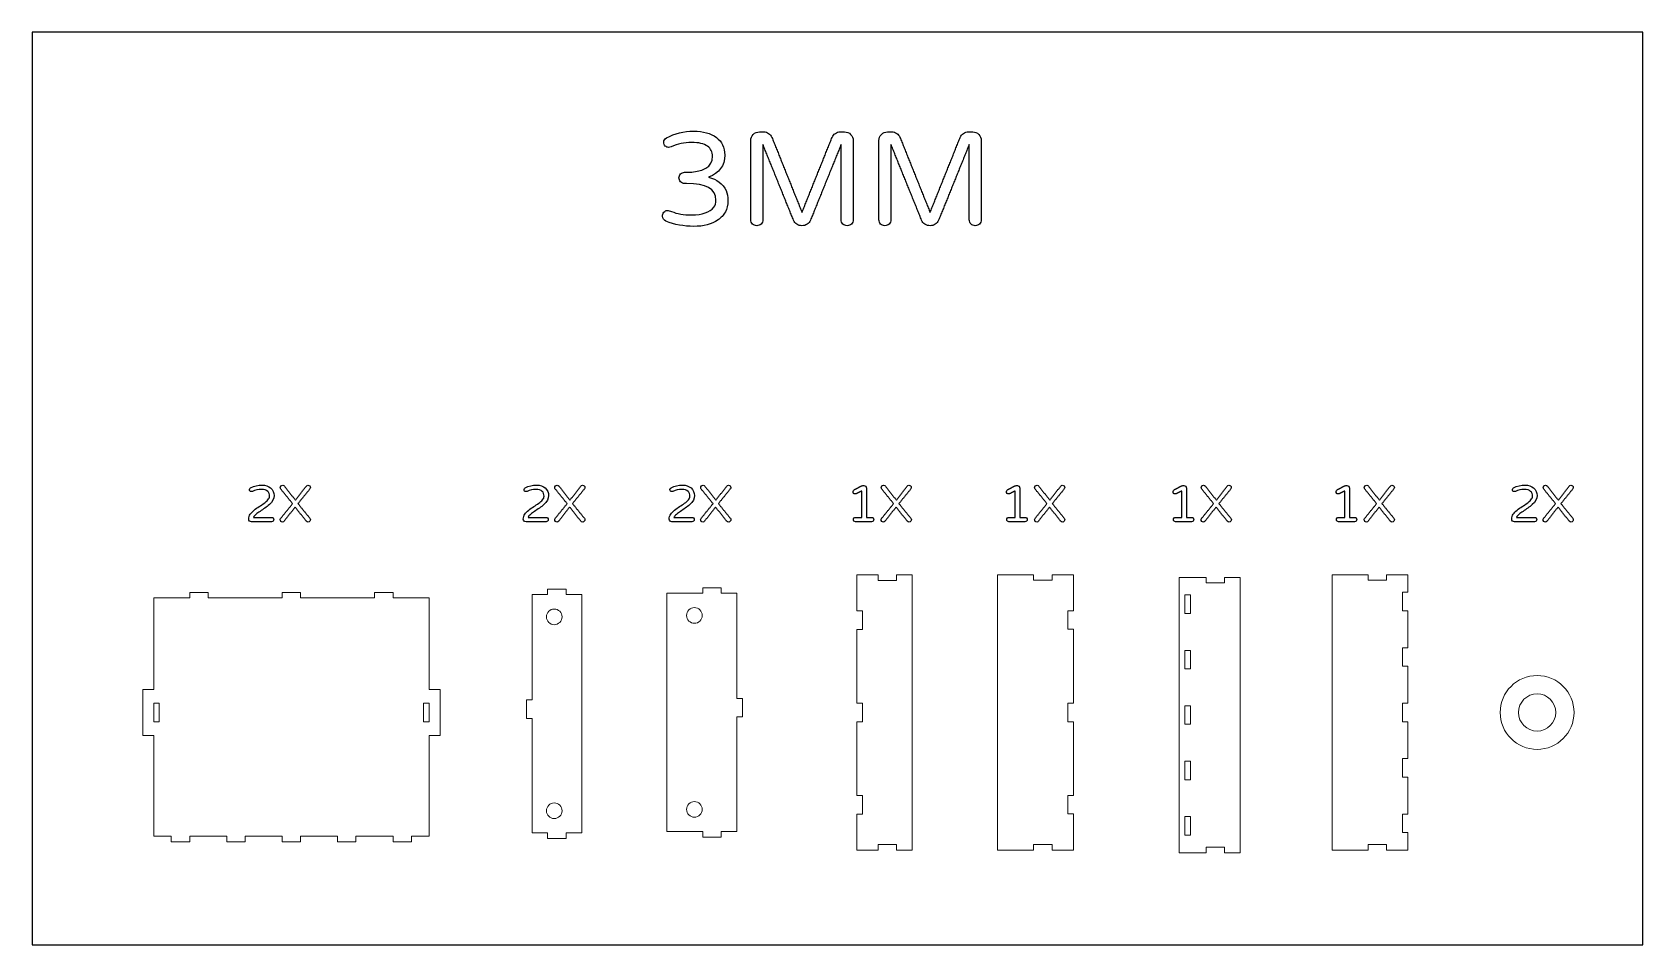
# Model space of a CAD drawing. Header units: millimetres. Extents: x 2 to 89, y -14 to 147.
# Drawn here: x 2.1 to 89.3, y 97.2 to 146.6 of the extents above; entities that cross this region are included whole.
import ezdxf

# ---------------------------------------------------------------- set-up
doc = ezdxf.new("R2010")
doc.units = ezdxf.units.MM
doc.header["$MEASUREMENT"] = 0
doc.layers.add('Default', color=7, linetype='Continuous', true_color=0x000000)

msp = doc.modelspace()

# ---------------------------------------------------------------- linework, layer by layer
at = {"layer": 'Default'}
msp.add_lwpolyline([(2.076, 97.166), (89.274, 97.166), (89.274, 146.567), (2.076, 146.567)], close=True, dxfattribs=at)
at = {"layer": 'Default', "color": 178, "lineweight": 20, "true_color": 0x000000}
for points in [[(48.877, 117.194), (49.724, 117.194), (49.724, 102.293), (48.877, 102.293), (48.877, 102.589), (47.878, 102.589), (47.878, 102.293), (46.727, 102.293), (46.727, 104.24), (47.023, 104.24), (47.023, 105.239), (46.727, 105.239), (46.727, 109.244), (47.023, 109.244), (47.023, 110.243), (46.727, 110.243), (46.727, 114.239), (47.023, 114.239), (47.023, 115.238), (46.727, 115.238), (46.727, 117.194), (47.878, 117.194)], [(47.878, 117.194), (47.878, 116.889), (48.877, 116.889), (48.877, 117.194)], [(58.444, 115.247), (58.444, 117.194), (57.301, 117.194), (57.301, 116.898), (56.294, 116.898), (56.294, 117.194), (54.346, 117.194), (54.346, 102.293)], [(76.555, 117.194), (75.403, 117.194), (75.403, 116.898), (74.404, 116.898), (74.404, 117.194), (72.457, 117.194), (72.457, 102.293), (74.404, 102.293), (74.404, 102.589), (75.403, 102.589), (75.403, 102.293), (76.555, 102.293)], [(76.555, 116.246), (76.555, 117.194)], [(11.605, 115.945), (11.605, 116.242), (10.606, 116.242)], [(10.606, 116.242), (10.606, 115.945)], [(16.608, 116.242), (15.609, 116.242), (15.609, 115.945)], [(16.608, 115.945), (16.608, 116.242)], [(21.612, 115.945), (21.612, 116.242), (20.613, 116.242)], [(20.613, 116.242), (20.613, 115.945)], [(29.983, 116.121), (29.136, 116.121)], [(29.136, 116.121), (29.136, 110.423)], [(30.982, 116.417), (29.983, 116.417), (29.983, 116.121)], [(30.982, 116.121), (30.982, 116.417)], [(31.837, 116.121), (30.982, 116.121)], [(31.837, 103.218), (31.837, 116.121)], [(38.377, 116.195), (36.429, 116.195)], [(36.429, 116.195), (36.429, 103.292)], [(38.377, 116.491), (38.377, 116.195)], [(39.376, 116.195), (39.376, 116.491), (38.377, 116.491)], [(40.231, 116.195), (39.376, 116.195)], [(40.231, 110.497), (40.231, 116.195)], [(64.485, 115.103), (64.485, 116.102)], [(64.485, 116.102), (64.782, 116.102)], [(64.782, 116.102), (64.782, 115.103)], [(76.555, 115.247), (76.259, 115.247), (76.259, 116.246)], [(76.259, 116.246), (76.555, 116.246)], [(10.606, 115.945), (8.658, 115.945)], [(8.658, 115.945), (8.658, 110.992)], [(15.609, 115.945), (11.605, 115.945)], [(20.613, 115.945), (16.608, 115.945)], [(23.56, 115.945), (21.612, 115.945)], [(23.56, 108.495), (24.161, 108.495), (24.161, 110.992), (23.56, 110.992), (23.56, 115.945)], [(58.148, 114.248), (58.148, 115.247)], [(58.148, 115.247), (58.444, 115.247)], [(64.782, 115.103), (64.485, 115.103)], [(76.555, 113.24), (76.555, 115.247)], [(58.444, 114.248), (58.148, 114.248)], [(58.444, 110.243), (58.444, 114.248)], [(64.485, 113.105), (64.782, 113.105)], [(64.485, 112.106), (64.485, 113.105)], [(64.782, 113.105), (64.782, 112.106)], [(76.259, 112.241), (76.259, 113.24)], [(76.259, 113.24), (76.555, 113.24)], [(64.782, 112.106), (64.485, 112.106)], [(76.555, 112.241), (76.259, 112.241)], [(76.555, 110.243), (76.555, 112.241)], [(8.658, 110.992), (8.057, 110.992), (8.057, 108.495)], [(29.136, 110.423), (28.832, 110.423)], [(28.832, 110.423), (28.832, 109.424), (29.136, 109.424)], [(40.231, 109.498), (40.527, 109.498), (40.527, 110.497)], [(40.527, 110.497), (40.231, 110.497)], [(58.444, 109.244), (58.148, 109.244), (58.148, 110.243)], [(58.148, 110.243), (58.444, 110.243)], [(64.485, 109.1), (64.485, 110.099)], [(64.485, 110.099), (64.782, 110.099)], [(64.782, 110.099), (64.782, 109.1)], [(76.259, 109.244), (76.259, 110.243)], [(76.259, 110.243), (76.555, 110.243)], [(29.136, 109.424), (29.136, 103.218)], [(40.231, 103.292), (40.231, 109.498)], [(58.444, 105.248), (58.444, 109.244)], [(64.782, 109.1), (64.485, 109.1)], [(76.555, 109.244), (76.259, 109.244)], [(76.555, 107.246), (76.555, 109.244)], [(8.057, 108.495), (8.658, 108.495)], [(8.658, 108.495), (8.658, 103.042)], [(23.56, 103.042), (23.56, 108.495)], [(64.485, 107.102), (64.782, 107.102)], [(64.485, 106.103), (64.485, 107.102)], [(64.782, 107.102), (64.782, 106.103)], [(76.259, 106.247), (76.259, 107.246)], [(76.259, 107.246), (76.555, 107.246)], [(64.782, 106.103), (64.485, 106.103)], [(76.555, 106.247), (76.259, 106.247)], [(76.555, 104.24), (76.555, 106.247)], [(58.148, 104.248), (58.148, 105.248)], [(58.148, 105.248), (58.444, 105.248)], [(58.444, 104.248), (58.148, 104.248)], [(58.444, 102.293), (58.444, 104.248)], [(64.485, 104.105), (64.782, 104.105), (64.782, 103.106)], [(64.485, 103.106), (64.485, 104.105)], [(76.259, 103.241), (76.259, 104.24)], [(76.259, 104.24), (76.555, 104.24)], [(8.658, 103.042), (9.606, 103.042)], [(9.606, 103.042), (9.606, 102.737)], [(9.606, 102.737), (10.606, 102.737), (10.606, 103.042)], [(10.606, 103.042), (12.612, 103.042)], [(12.612, 103.042), (12.612, 102.737)], [(12.612, 102.737), (13.611, 102.737), (13.611, 103.042)], [(13.611, 103.042), (15.609, 103.042)], [(15.609, 103.042), (15.609, 102.737), (16.608, 102.737)], [(16.608, 102.737), (16.608, 103.042)], [(16.608, 103.042), (18.607, 103.042)], [(18.607, 103.042), (18.607, 102.737)], [(18.607, 102.737), (19.606, 102.737), (19.606, 103.042)], [(19.606, 103.042), (21.612, 103.042)], [(21.612, 103.042), (21.612, 102.737), (22.611, 102.737)], [(22.611, 102.737), (22.611, 103.042)], [(22.611, 103.042), (23.56, 103.042)], [(29.136, 103.218), (29.983, 103.218)], [(29.983, 103.218), (29.983, 102.921)], [(29.983, 102.921), (30.982, 102.921), (30.982, 103.218)], [(30.982, 103.218), (31.837, 103.218)], [(36.429, 103.292), (38.377, 103.292)], [(38.377, 103.292), (38.377, 102.995), (39.376, 102.995)], [(39.376, 102.995), (39.376, 103.292)], [(39.376, 103.292), (40.231, 103.292)], [(64.782, 103.106), (64.485, 103.106)], [(76.555, 103.241), (76.259, 103.241)], [(76.555, 102.293), (76.555, 103.241)], [(54.346, 102.293), (56.294, 102.293)], [(56.294, 102.293), (56.294, 102.597), (57.301, 102.597)], [(57.301, 102.597), (57.301, 102.293)], [(57.301, 102.293), (58.444, 102.293)]]:
    msp.add_lwpolyline(points, dxfattribs=at)
for points in [[(64.18, 102.149), (65.637, 102.149), (65.637, 102.454), (66.636, 102.454), (66.636, 102.149), (67.482, 102.149), (67.482, 117.051), (66.636, 117.051), (66.636, 116.754), (65.637, 116.754), (65.637, 117.051), (64.18, 117.051)], [(8.955, 110.239), (8.658, 110.239), (8.658, 109.24), (8.955, 109.24)], [(23.263, 109.24), (23.56, 109.24), (23.56, 110.239), (23.263, 110.239)]]:
    msp.add_lwpolyline(points, close=True, dxfattribs=at)
at = {"layer": 'Default'}
for points, degree in [([(36.271, 140.621), (36.271, 140.717), (36.319, 140.791), (36.415, 140.844)], 3), ([(36.35, 140.406), (36.297, 140.454), (36.271, 140.525), (36.271, 140.621)], 3), ([(36.519, 140.334), (36.459, 140.334), (36.403, 140.358), (36.35, 140.406)], 3), ([(36.415, 140.844), (36.865, 141.088), (37.353, 141.21), (37.879, 141.21)], 3), ([(37.779, 140.6), (37.386, 140.6), (37.015, 140.521), (36.666, 140.363)], 3), ([(38.637, 140.395), (38.453, 140.531), (38.167, 140.6), (37.779, 140.6)], 3), ([(37.879, 141.21), (38.406, 141.21), (38.819, 141.097), (39.118, 140.872)], 3), ([(38.913, 139.853), (38.913, 140.078), (38.821, 140.259), (38.637, 140.395)], 3), ([(39.118, 140.872), (39.417, 140.647), (39.567, 140.329), (39.567, 139.918)], 3), ([(40.981, 140.7), (40.981, 140.829), (41.027, 140.941), (41.118, 141.034)], 3), ([(40.981, 136.414), (40.981, 138.557), (40.981, 140.7)], 2), ([(41.118, 141.034), (41.209, 141.127), (41.319, 141.174), (41.448, 141.174)], 3), ([(41.448, 141.174), (41.566, 141.174), (41.685, 141.174)], 2), ([(43.293, 136.392), (42.464, 138.442), (41.635, 140.492)], 2), ([(41.635, 140.492), (41.635, 138.453), (41.635, 136.414)], 2), ([(41.685, 141.174), (41.781, 141.174), (41.868, 141.145), (41.947, 141.088)], 3), ([(41.947, 141.088), (42.026, 141.03), (42.085, 140.959), (42.123, 140.872)], 3), ([(42.123, 140.872), (42.938, 138.841), (43.753, 136.809)], 2), ([(43.753, 136.809), (44.568, 138.841), (45.383, 140.872)], 2), ([(45.871, 140.492), (45.042, 138.442), (44.212, 136.392)], 2), ([(45.383, 140.872), (45.421, 140.959), (45.48, 141.03), (45.559, 141.088)], 3), ([(45.559, 141.088), (45.638, 141.145), (45.725, 141.174), (45.821, 141.174)], 3), ([(45.821, 141.174), (45.939, 141.174), (46.058, 141.174)], 2), ([(45.871, 136.414), (45.871, 138.453), (45.871, 140.492)], 2), ([(46.058, 141.174), (46.187, 141.174), (46.297, 141.127), (46.388, 141.034)], 3), ([(46.388, 141.034), (46.479, 140.941), (46.524, 140.829), (46.524, 140.7)], 3), ([(46.524, 140.7), (46.524, 138.557), (46.524, 136.414)], 2), ([(47.917, 140.7), (47.917, 140.829), (47.963, 140.941), (48.054, 141.034)], 3), ([(47.917, 136.414), (47.917, 138.557), (47.917, 140.7)], 2), ([(48.054, 141.034), (48.145, 141.127), (48.255, 141.174), (48.384, 141.174)], 3), ([(48.384, 141.174), (48.502, 141.174), (48.621, 141.174)], 2), ([(50.229, 136.392), (49.4, 138.442), (48.571, 140.492)], 2), ([(48.571, 140.492), (48.571, 138.453), (48.571, 136.414)], 2), ([(48.621, 141.174), (48.717, 141.174), (48.804, 141.145), (48.883, 141.088)], 3), ([(48.883, 141.088), (48.962, 141.03), (49.021, 140.959), (49.059, 140.872)], 3), ([(49.059, 140.872), (49.874, 138.841), (50.689, 136.809)], 2), ([(50.689, 136.809), (51.504, 138.841), (52.319, 140.872)], 2), ([(52.807, 140.492), (51.978, 138.442), (51.148, 136.392)], 2), ([(52.319, 140.872), (52.357, 140.959), (52.416, 141.03), (52.495, 141.088)], 3), ([(52.495, 141.088), (52.574, 141.145), (52.661, 141.174), (52.757, 141.174)], 3), ([(52.757, 141.174), (52.875, 141.174), (52.994, 141.174)], 2), ([(52.807, 136.414), (52.807, 138.453), (52.807, 140.492)], 2), ([(52.994, 141.174), (53.123, 141.174), (53.233, 141.127), (53.324, 141.034)], 3), ([(53.324, 141.034), (53.415, 140.941), (53.46, 140.829), (53.46, 140.7)], 3), ([(53.46, 140.7), (53.46, 138.557), (53.46, 136.414)], 2), ([(36.666, 140.363), (36.628, 140.344), (36.579, 140.334), (36.519, 140.334)], 3), ([(37.434, 138.984), (38.42, 138.984), (38.913, 139.274), (38.913, 139.853)], 3), ([(39.567, 139.918), (39.567, 139.338), (39.277, 138.939), (38.698, 138.718)], 3), ([(37.09, 138.683), (37.09, 138.764), (37.12, 138.835), (37.179, 138.894)], 3), ([(37.179, 138.471), (37.12, 138.531), (37.09, 138.601), (37.09, 138.683)], 3), ([(37.179, 138.894), (37.239, 138.954), (37.31, 138.984), (37.391, 138.984)], 3), ([(37.391, 138.984), (37.413, 138.984), (37.434, 138.984)], 2), ([(38.698, 138.718), (39.153, 138.608), (39.466, 138.369), (39.639, 138)], 3), ([(37.391, 138.381), (37.31, 138.381), (37.239, 138.411), (37.179, 138.471)], 3), ([(37.506, 138.381), (37.449, 138.381), (37.391, 138.381)], 2), ([(39.093, 137.476), (39.093, 138.079), (38.564, 138.381), (37.506, 138.381)], 3), ([(39.639, 138), (39.71, 137.847), (39.746, 137.658), (39.746, 137.433)], 3), ([(36.278, 136.823), (36.331, 136.885), (36.39, 136.916), (36.454, 136.916)], 3), ([(36.454, 136.916), (36.519, 136.916), (36.599, 136.897), (36.695, 136.859)], 3), ([(37.765, 136.679), (38.363, 136.679), (38.767, 136.816), (38.978, 137.089)], 3), ([(38.978, 137.089), (39.055, 137.189), (39.093, 137.318), (39.093, 137.476)], 3), ([(39.746, 137.433), (39.746, 137.208), (39.698, 137.01), (39.603, 136.837)], 3), ([(36.199, 136.615), (36.199, 136.691), (36.226, 136.761), (36.278, 136.823)], 3), ([(36.386, 136.342), (36.262, 136.399), (36.199, 136.49), (36.199, 136.615)], 3), ([(37.887, 136.055), (37.36, 136.055), (36.86, 136.15), (36.386, 136.342)], 3), ([(36.695, 136.859), (36.992, 136.739), (37.348, 136.679), (37.765, 136.679)], 3), ([(39.208, 136.406), (38.868, 136.172), (38.428, 136.055), (37.887, 136.055)], 3), ([(39.603, 136.837), (39.507, 136.665), (39.375, 136.521), (39.208, 136.406)], 3), ([(41.075, 136.184), (41.012, 136.246), (40.981, 136.323), (40.981, 136.414)], 3), ([(41.304, 136.091), (41.213, 136.091), (41.137, 136.122), (41.075, 136.184)], 3), ([(41.538, 136.184), (41.473, 136.122), (41.395, 136.091), (41.304, 136.091)], 3), ([(41.635, 136.414), (41.635, 136.323), (41.602, 136.246), (41.538, 136.184)], 3), ([(43.473, 136.173), (43.391, 136.228), (43.332, 136.301), (43.293, 136.392)], 3), ([(43.753, 136.091), (43.647, 136.091), (43.554, 136.118), (43.473, 136.173)], 3), ([(44.033, 136.173), (43.951, 136.118), (43.858, 136.091), (43.753, 136.091)], 3), ([(44.212, 136.392), (44.174, 136.301), (44.114, 136.228), (44.033, 136.173)], 3), ([(45.968, 136.184), (45.903, 136.246), (45.871, 136.323), (45.871, 136.414)], 3), ([(46.201, 136.091), (46.11, 136.091), (46.032, 136.122), (45.968, 136.184)], 3), ([(46.431, 136.184), (46.369, 136.122), (46.292, 136.091), (46.201, 136.091)], 3), ([(46.524, 136.414), (46.524, 136.323), (46.493, 136.246), (46.431, 136.184)], 3), ([(48.011, 136.184), (47.948, 136.246), (47.917, 136.323), (47.917, 136.414)], 3), ([(48.24, 136.091), (48.149, 136.091), (48.073, 136.122), (48.011, 136.184)], 3), ([(48.474, 136.184), (48.409, 136.122), (48.331, 136.091), (48.24, 136.091)], 3), ([(48.571, 136.414), (48.571, 136.323), (48.538, 136.246), (48.474, 136.184)], 3), ([(50.409, 136.173), (50.327, 136.228), (50.268, 136.301), (50.229, 136.392)], 3), ([(50.689, 136.091), (50.583, 136.091), (50.49, 136.118), (50.409, 136.173)], 3), ([(50.969, 136.173), (50.887, 136.118), (50.794, 136.091), (50.689, 136.091)], 3), ([(51.148, 136.392), (51.11, 136.301), (51.05, 136.228), (50.969, 136.173)], 3), ([(52.904, 136.184), (52.839, 136.246), (52.807, 136.323), (52.807, 136.414)], 3), ([(53.137, 136.091), (53.046, 136.091), (52.968, 136.122), (52.904, 136.184)], 3), ([(53.367, 136.184), (53.305, 136.122), (53.228, 136.091), (53.137, 136.091)], 3), ([(53.46, 136.414), (53.46, 136.323), (53.429, 136.246), (53.367, 136.184)], 3), ([(13.841, 121.817), (13.841, 121.856), (13.862, 121.887), (13.903, 121.91)], 3), ([(13.871, 121.727), (13.851, 121.748), (13.841, 121.778), (13.841, 121.817)], 3), ([(13.936, 121.696), (13.912, 121.696), (13.89, 121.707), (13.871, 121.727)], 3), ([(13.903, 121.91), (14.094, 122.005), (14.301, 122.053), (14.526, 122.053)], 3), ([(14.001, 121.711), (13.982, 121.701), (13.961, 121.696), (13.936, 121.696)], 3), ([(14.481, 121.811), (14.314, 121.811), (14.154, 121.778), (14.001, 121.711)], 3), ([(14.826, 121.711), (14.751, 121.778), (14.636, 121.811), (14.481, 121.811)], 3), ([(14.526, 122.053), (14.709, 122.053), (14.861, 122), (14.983, 121.896)], 3), ([(14.634, 121.068), (14.717, 121.128), (14.786, 121.19), (14.841, 121.253)], 3), ([(14.9, 121.603), (14.884, 121.645), (14.859, 121.681), (14.826, 121.711)], 3), ([(14.841, 121.253), (14.896, 121.317), (14.924, 121.38), (14.924, 121.444)], 3), ([(14.924, 121.444), (14.924, 121.508), (14.916, 121.56), (14.9, 121.603)], 3), ([(15.171, 121.483), (15.171, 121.313), (15.086, 121.149), (14.915, 120.992)], 3), ([(14.983, 121.896), (15.108, 121.789), (15.171, 121.652), (15.171, 121.483)], 3), ([(15.507, 121.919), (15.507, 121.952), (15.519, 121.98), (15.542, 122.004)], 3), ([(15.533, 121.837), (15.516, 121.859), (15.507, 121.887), (15.507, 121.919)], 3), ([(16.175, 121.046), (15.854, 121.441), (15.533, 121.837)], 2), ([(15.542, 122.004), (15.566, 122.027), (15.598, 122.039), (15.638, 122.039)], 3), ([(15.638, 122.039), (15.678, 122.039), (15.71, 122.022), (15.735, 121.988)], 3), ([(15.735, 121.988), (16.03, 121.612), (16.326, 121.236)], 2), ([(16.326, 121.236), (16.622, 121.615), (16.918, 121.994)], 2), ([(17.112, 121.848), (16.788, 121.448), (16.464, 121.049)], 2), ([(16.918, 121.994), (16.939, 122.024), (16.968, 122.039), (17.005, 122.039)], 3), ([(17.005, 122.039), (17.043, 122.039), (17.073, 122.027), (17.098, 122.004)], 3), ([(17.098, 122.004), (17.122, 121.98), (17.134, 121.954), (17.134, 121.924)], 3), ([(17.134, 121.924), (17.134, 121.894), (17.127, 121.869), (17.112, 121.848)], 3), ([(28.705, 121.817), (28.705, 121.856), (28.725, 121.887), (28.766, 121.91)], 3), ([(28.734, 121.727), (28.715, 121.748), (28.705, 121.778), (28.705, 121.817)], 3), ([(28.8, 121.696), (28.776, 121.696), (28.754, 121.707), (28.734, 121.727)], 3), ([(28.766, 121.91), (28.957, 122.005), (29.165, 122.053), (29.389, 122.053)], 3), ([(28.865, 121.711), (28.846, 121.701), (28.824, 121.696), (28.8, 121.696)], 3), ([(29.344, 121.811), (29.178, 121.811), (29.018, 121.778), (28.865, 121.711)], 3), ([(29.689, 121.711), (29.615, 121.778), (29.5, 121.811), (29.344, 121.811)], 3), ([(29.389, 122.053), (29.572, 122.053), (29.725, 122), (29.846, 121.896)], 3), ([(29.497, 121.068), (29.58, 121.128), (29.65, 121.19), (29.705, 121.253)], 3), ([(29.764, 121.603), (29.748, 121.645), (29.723, 121.681), (29.689, 121.711)], 3), ([(29.705, 121.253), (29.76, 121.317), (29.788, 121.38), (29.788, 121.444)], 3), ([(29.788, 121.444), (29.788, 121.508), (29.78, 121.56), (29.764, 121.603)], 3), ([(30.034, 121.483), (30.034, 121.313), (29.949, 121.149), (29.779, 120.992)], 3), ([(29.846, 121.896), (29.972, 121.789), (30.034, 121.652), (30.034, 121.483)], 3), ([(30.371, 121.919), (30.371, 121.952), (30.383, 121.98), (30.406, 122.004)], 3), ([(30.396, 121.837), (30.379, 121.859), (30.371, 121.887), (30.371, 121.919)], 3), ([(31.039, 121.046), (30.717, 121.441), (30.396, 121.837)], 2), ([(30.406, 122.004), (30.429, 122.027), (30.461, 122.039), (30.501, 122.039)], 3), ([(30.501, 122.039), (30.542, 122.039), (30.574, 122.022), (30.598, 121.988)], 3), ([(30.598, 121.988), (30.894, 121.612), (31.19, 121.236)], 2), ([(31.19, 121.236), (31.486, 121.615), (31.782, 121.994)], 2), ([(31.975, 121.848), (31.651, 121.448), (31.327, 121.049)], 2), ([(31.782, 121.994), (31.802, 122.024), (31.831, 122.039), (31.869, 122.039)], 3), ([(31.869, 122.039), (31.906, 122.039), (31.937, 122.027), (31.961, 122.004)], 3), ([(31.961, 122.004), (31.986, 121.98), (31.998, 121.954), (31.998, 121.924)], 3), ([(31.998, 121.924), (31.998, 121.894), (31.99, 121.869), (31.975, 121.848)], 3), ([(36.604, 121.817), (36.604, 121.856), (36.625, 121.887), (36.666, 121.91)], 3), ([(36.634, 121.727), (36.614, 121.748), (36.604, 121.778), (36.604, 121.817)], 3), ([(36.7, 121.696), (36.675, 121.696), (36.653, 121.707), (36.634, 121.727)], 3), ([(36.666, 121.91), (36.857, 122.005), (37.064, 122.053), (37.289, 122.053)], 3), ([(36.764, 121.711), (36.746, 121.701), (36.724, 121.696), (36.7, 121.696)], 3), ([(37.244, 121.811), (37.077, 121.811), (36.918, 121.778), (36.764, 121.711)], 3), ([(37.589, 121.711), (37.514, 121.778), (37.399, 121.811), (37.244, 121.811)], 3), ([(37.289, 122.053), (37.472, 122.053), (37.624, 122), (37.746, 121.896)], 3), ([(37.397, 121.068), (37.48, 121.128), (37.549, 121.19), (37.604, 121.253)], 3), ([(37.663, 121.603), (37.647, 121.645), (37.623, 121.681), (37.589, 121.711)], 3), ([(37.604, 121.253), (37.66, 121.317), (37.687, 121.38), (37.687, 121.444)], 3), ([(37.687, 121.444), (37.687, 121.508), (37.679, 121.56), (37.663, 121.603)], 3), ([(37.934, 121.483), (37.934, 121.313), (37.849, 121.149), (37.679, 120.992)], 3), ([(37.746, 121.896), (37.871, 121.789), (37.934, 121.652), (37.934, 121.483)], 3), ([(38.271, 121.919), (38.271, 121.952), (38.282, 121.98), (38.306, 122.004)], 3), ([(38.296, 121.837), (38.279, 121.859), (38.271, 121.887), (38.271, 121.919)], 3), ([(38.938, 121.046), (38.617, 121.441), (38.296, 121.837)], 2), ([(38.306, 122.004), (38.329, 122.027), (38.361, 122.039), (38.401, 122.039)], 3), ([(38.401, 122.039), (38.441, 122.039), (38.473, 122.022), (38.498, 121.988)], 3), ([(38.498, 121.988), (38.794, 121.612), (39.09, 121.236)], 2), ([(39.09, 121.236), (39.386, 121.615), (39.681, 121.994)], 2), ([(39.875, 121.848), (39.551, 121.448), (39.227, 121.049)], 2), ([(39.681, 121.994), (39.702, 122.024), (39.731, 122.039), (39.768, 122.039)], 3), ([(39.768, 122.039), (39.806, 122.039), (39.837, 122.027), (39.861, 122.004)], 3), ([(39.861, 122.004), (39.885, 121.98), (39.897, 121.954), (39.897, 121.924)], 3), ([(39.897, 121.924), (39.897, 121.894), (39.89, 121.869), (39.875, 121.848)], 3), ([(46.515, 121.703), (46.515, 121.747), (46.54, 121.782), (46.588, 121.806)], 3), ([(46.549, 121.604), (46.526, 121.626), (46.515, 121.66), (46.515, 121.703)], 3), ([(46.62, 121.57), (46.595, 121.57), (46.571, 121.581), (46.549, 121.604)], 3), ([(46.588, 121.806), (46.779, 121.905), (46.97, 122.005)], 2), ([(46.672, 121.576), (46.663, 121.572), (46.646, 121.57), (46.62, 121.57)], 3), ([(46.7, 121.587), (46.691, 121.583), (46.682, 121.58), (46.672, 121.576)], 3), ([(46.986, 121.727), (46.843, 121.657), (46.7, 121.587)], 2), ([(46.97, 122.005), (46.996, 122.018), (47.022, 122.025), (47.048, 122.025)], 3), ([(46.986, 120.305), (46.986, 121.016), (46.986, 121.727)], 2), ([(47.048, 122.025), (47.078, 122.025), (47.107, 122.025)], 2), ([(47.107, 122.025), (47.144, 122.025), (47.176, 122.012), (47.202, 121.985)], 3), ([(47.202, 121.985), (47.229, 121.959), (47.242, 121.927), (47.242, 121.89)], 3), ([(47.242, 121.89), (47.242, 121.098), (47.242, 120.305)], 2), ([(48.044, 121.919), (48.044, 121.952), (48.056, 121.98), (48.079, 122.004)], 3), ([(48.069, 121.837), (48.052, 121.859), (48.044, 121.887), (48.044, 121.919)], 3), ([(48.712, 121.046), (48.39, 121.441), (48.069, 121.837)], 2), ([(48.079, 122.004), (48.102, 122.027), (48.134, 122.039), (48.174, 122.039)], 3), ([(48.174, 122.039), (48.215, 122.039), (48.247, 122.022), (48.271, 121.988)], 3), ([(48.271, 121.988), (48.567, 121.612), (48.863, 121.236)], 2), ([(48.863, 121.236), (49.159, 121.615), (49.455, 121.994)], 2), ([(49.648, 121.848), (49.324, 121.448), (49, 121.049)], 2), ([(49.455, 121.994), (49.475, 122.024), (49.504, 122.039), (49.542, 122.039)], 3), ([(49.542, 122.039), (49.579, 122.039), (49.61, 122.027), (49.634, 122.004)], 3), ([(49.634, 122.004), (49.659, 121.98), (49.671, 121.954), (49.671, 121.924)], 3), ([(49.671, 121.924), (49.671, 121.894), (49.663, 121.869), (49.648, 121.848)], 3), ([(54.821, 121.703), (54.821, 121.747), (54.845, 121.782), (54.894, 121.806)], 3), ([(54.855, 121.604), (54.832, 121.626), (54.821, 121.66), (54.821, 121.703)], 3), ([(54.926, 121.57), (54.901, 121.57), (54.877, 121.581), (54.855, 121.604)], 3), ([(54.894, 121.806), (55.085, 121.905), (55.275, 122.005)], 2), ([(54.978, 121.576), (54.969, 121.572), (54.951, 121.57), (54.926, 121.57)], 3), ([(55.006, 121.587), (54.997, 121.583), (54.987, 121.58), (54.978, 121.576)], 3), ([(55.292, 121.727), (55.149, 121.657), (55.006, 121.587)], 2), ([(55.275, 122.005), (55.301, 122.018), (55.328, 122.025), (55.354, 122.025)], 3), ([(55.292, 120.305), (55.292, 121.016), (55.292, 121.727)], 2), ([(55.354, 122.025), (55.383, 122.025), (55.413, 122.025)], 2), ([(55.413, 122.025), (55.45, 122.025), (55.482, 122.012), (55.508, 121.985)], 3), ([(55.508, 121.985), (55.534, 121.959), (55.547, 121.927), (55.547, 121.89)], 3), ([(55.547, 121.89), (55.547, 121.098), (55.547, 120.305)], 2), ([(56.35, 121.919), (56.35, 121.952), (56.361, 121.98), (56.385, 122.004)], 3), ([(56.375, 121.837), (56.358, 121.859), (56.35, 121.887), (56.35, 121.919)], 3), ([(57.017, 121.046), (56.696, 121.441), (56.375, 121.837)], 2), ([(56.385, 122.004), (56.408, 122.027), (56.44, 122.039), (56.48, 122.039)], 3), ([(56.48, 122.039), (56.52, 122.039), (56.552, 122.022), (56.577, 121.988)], 3), ([(56.577, 121.988), (56.873, 121.612), (57.169, 121.236)], 2), ([(57.169, 121.236), (57.465, 121.615), (57.761, 121.994)], 2), ([(57.954, 121.848), (57.63, 121.448), (57.306, 121.049)], 2), ([(57.761, 121.994), (57.781, 122.024), (57.81, 122.039), (57.847, 122.039)], 3), ([(57.847, 122.039), (57.885, 122.039), (57.916, 122.027), (57.94, 122.004)], 3), ([(57.94, 122.004), (57.964, 121.98), (57.977, 121.954), (57.977, 121.924)], 3), ([(57.977, 121.924), (57.977, 121.894), (57.969, 121.869), (57.954, 121.848)], 3), ([(63.84, 121.703), (63.84, 121.747), (63.865, 121.782), (63.913, 121.806)], 3), ([(63.874, 121.604), (63.851, 121.626), (63.84, 121.66), (63.84, 121.703)], 3), ([(63.945, 121.57), (63.92, 121.57), (63.896, 121.581), (63.874, 121.604)], 3), ([(63.913, 121.806), (64.104, 121.905), (64.295, 122.005)], 2), ([(63.997, 121.576), (63.988, 121.572), (63.971, 121.57), (63.945, 121.57)], 3), ([(64.025, 121.587), (64.016, 121.583), (64.007, 121.58), (63.997, 121.576)], 3), ([(64.311, 121.727), (64.168, 121.657), (64.025, 121.587)], 2), ([(64.295, 122.005), (64.321, 122.018), (64.347, 122.025), (64.373, 122.025)], 3), ([(64.311, 120.305), (64.311, 121.016), (64.311, 121.727)], 2), ([(64.373, 122.025), (64.403, 122.025), (64.432, 122.025)], 2), ([(64.432, 122.025), (64.469, 122.025), (64.501, 122.012), (64.527, 121.985)], 3), ([(64.527, 121.985), (64.554, 121.959), (64.567, 121.927), (64.567, 121.89)], 3), ([(64.567, 121.89), (64.567, 121.098), (64.567, 120.305)], 2), ([(65.369, 121.919), (65.369, 121.952), (65.381, 121.98), (65.404, 122.004)], 3), ([(65.394, 121.837), (65.377, 121.859), (65.369, 121.887), (65.369, 121.919)], 3), ([(66.037, 121.046), (65.715, 121.441), (65.394, 121.837)], 2), ([(65.404, 122.004), (65.427, 122.027), (65.459, 122.039), (65.499, 122.039)], 3), ([(65.499, 122.039), (65.54, 122.039), (65.572, 122.022), (65.596, 121.988)], 3), ([(65.596, 121.988), (65.892, 121.612), (66.188, 121.236)], 2), ([(66.188, 121.236), (66.484, 121.615), (66.78, 121.994)], 2), ([(66.973, 121.848), (66.649, 121.448), (66.325, 121.049)], 2), ([(66.78, 121.994), (66.8, 122.024), (66.829, 122.039), (66.867, 122.039)], 3), ([(66.867, 122.039), (66.904, 122.039), (66.935, 122.027), (66.959, 122.004)], 3), ([(66.959, 122.004), (66.984, 121.98), (66.996, 121.954), (66.996, 121.924)], 3), ([(66.996, 121.924), (66.996, 121.894), (66.988, 121.869), (66.973, 121.848)], 3), ([(72.667, 121.703), (72.667, 121.747), (72.691, 121.782), (72.74, 121.806)], 3), ([(72.701, 121.604), (72.678, 121.626), (72.667, 121.66), (72.667, 121.703)], 3), ([(72.772, 121.57), (72.747, 121.57), (72.723, 121.581), (72.701, 121.604)], 3), ([(72.74, 121.806), (72.931, 121.905), (73.121, 122.005)], 2), ([(72.824, 121.576), (72.815, 121.572), (72.797, 121.57), (72.772, 121.57)], 3), ([(72.852, 121.587), (72.843, 121.583), (72.833, 121.58), (72.824, 121.576)], 3), ([(73.138, 121.727), (72.995, 121.657), (72.852, 121.587)], 2), ([(73.121, 122.005), (73.147, 122.018), (73.174, 122.025), (73.2, 122.025)], 3), ([(73.138, 120.305), (73.138, 121.016), (73.138, 121.727)], 2), ([(73.2, 122.025), (73.229, 122.025), (73.259, 122.025)], 2), ([(73.259, 122.025), (73.296, 122.025), (73.328, 122.012), (73.354, 121.985)], 3), ([(73.354, 121.985), (73.38, 121.959), (73.393, 121.927), (73.393, 121.89)], 3), ([(73.393, 121.89), (73.393, 121.098), (73.393, 120.305)], 2), ([(74.196, 121.919), (74.196, 121.952), (74.207, 121.98), (74.231, 122.004)], 3), ([(74.221, 121.837), (74.204, 121.859), (74.196, 121.887), (74.196, 121.919)], 3), ([(74.863, 121.046), (74.542, 121.441), (74.221, 121.837)], 2), ([(74.231, 122.004), (74.254, 122.027), (74.286, 122.039), (74.326, 122.039)], 3), ([(74.326, 122.039), (74.366, 122.039), (74.399, 122.022), (74.423, 121.988)], 3), ([(74.423, 121.988), (74.719, 121.612), (75.015, 121.236)], 2), ([(75.015, 121.236), (75.311, 121.615), (75.607, 121.994)], 2), ([(75.8, 121.848), (75.476, 121.448), (75.152, 121.049)], 2), ([(75.607, 121.994), (75.627, 122.024), (75.656, 122.039), (75.694, 122.039)], 3), ([(75.694, 122.039), (75.731, 122.039), (75.762, 122.027), (75.786, 122.004)], 3), ([(75.786, 122.004), (75.81, 121.98), (75.823, 121.954), (75.823, 121.924)], 3), ([(75.823, 121.924), (75.823, 121.894), (75.815, 121.869), (75.8, 121.848)], 3), ([(82.218, 121.817), (82.218, 121.856), (82.238, 121.887), (82.28, 121.91)], 3), ([(82.247, 121.727), (82.228, 121.748), (82.218, 121.778), (82.218, 121.817)], 3), ([(82.313, 121.696), (82.289, 121.696), (82.267, 121.707), (82.247, 121.727)], 3), ([(82.28, 121.91), (82.47, 122.005), (82.678, 122.053), (82.902, 122.053)], 3), ([(82.378, 121.711), (82.359, 121.701), (82.338, 121.696), (82.313, 121.696)], 3), ([(82.857, 121.811), (82.691, 121.811), (82.531, 121.778), (82.378, 121.711)], 3), ([(83.202, 121.711), (83.128, 121.778), (83.013, 121.811), (82.857, 121.811)], 3), ([(82.902, 122.053), (83.086, 122.053), (83.238, 122), (83.359, 121.896)], 3), ([(83.01, 121.068), (83.093, 121.128), (83.163, 121.19), (83.218, 121.253)], 3), ([(83.277, 121.603), (83.261, 121.645), (83.236, 121.681), (83.202, 121.711)], 3), ([(83.218, 121.253), (83.273, 121.317), (83.301, 121.38), (83.301, 121.444)], 3), ([(83.301, 121.444), (83.301, 121.508), (83.293, 121.56), (83.277, 121.603)], 3), ([(83.547, 121.483), (83.547, 121.313), (83.462, 121.149), (83.292, 120.992)], 3), ([(83.359, 121.896), (83.485, 121.789), (83.547, 121.652), (83.547, 121.483)], 3), ([(83.884, 121.919), (83.884, 121.952), (83.896, 121.98), (83.919, 122.004)], 3), ([(83.909, 121.837), (83.892, 121.859), (83.884, 121.887), (83.884, 121.919)], 3), ([(84.552, 121.046), (84.23, 121.441), (83.909, 121.837)], 2), ([(83.919, 122.004), (83.942, 122.027), (83.974, 122.039), (84.014, 122.039)], 3), ([(84.014, 122.039), (84.055, 122.039), (84.087, 122.022), (84.111, 121.988)], 3), ([(84.111, 121.988), (84.407, 121.612), (84.703, 121.236)], 2), ([(84.703, 121.236), (84.999, 121.615), (85.295, 121.994)], 2), ([(85.489, 121.848), (85.165, 121.448), (84.841, 121.049)], 2), ([(85.295, 121.994), (85.316, 122.024), (85.345, 122.039), (85.382, 122.039)], 3), ([(85.382, 122.039), (85.419, 122.039), (85.45, 122.027), (85.474, 122.004)], 3), ([(85.474, 122.004), (85.499, 121.98), (85.511, 121.954), (85.511, 121.924)], 3), ([(85.511, 121.924), (85.511, 121.894), (85.503, 121.869), (85.489, 121.848)], 3), ([(13.802, 120.213), (13.802, 120.312), (13.829, 120.401), (13.885, 120.479)], 3), ([(13.885, 120.479), (13.94, 120.558), (14.009, 120.631), (14.092, 120.698)], 3), ([(14.192, 120.466), (14.126, 120.413), (14.081, 120.359), (14.057, 120.305)], 3), ([(14.092, 120.698), (14.175, 120.765), (14.266, 120.829), (14.363, 120.889)], 3), ([(14.413, 120.629), (14.331, 120.574), (14.257, 120.52), (14.192, 120.466)], 3), ([(14.363, 120.889), (14.46, 120.948), (14.55, 121.008), (14.634, 121.068)], 3), ([(14.67, 120.802), (14.581, 120.742), (14.496, 120.684), (14.413, 120.629)], 3), ([(14.915, 120.992), (14.841, 120.925), (14.759, 120.862), (14.67, 120.802)], 3), ([(15.527, 120.249), (15.851, 120.647), (16.175, 121.046)], 2), ([(16.31, 120.861), (16.014, 120.482), (15.718, 120.103)], 2), ([(16.91, 120.106), (16.61, 120.483), (16.31, 120.861)], 2), ([(16.464, 121.049), (16.788, 120.65), (17.112, 120.252)], 2), ([(28.665, 120.213), (28.665, 120.312), (28.693, 120.401), (28.748, 120.479)], 3), ([(28.748, 120.479), (28.803, 120.558), (28.873, 120.631), (28.956, 120.698)], 3), ([(29.055, 120.466), (28.99, 120.413), (28.945, 120.359), (28.921, 120.305)], 3), ([(28.956, 120.698), (29.039, 120.765), (29.129, 120.829), (29.227, 120.889)], 3), ([(29.277, 120.629), (29.195, 120.574), (29.121, 120.52), (29.055, 120.466)], 3), ([(29.227, 120.889), (29.324, 120.948), (29.414, 121.008), (29.497, 121.068)], 3), ([(29.534, 120.802), (29.445, 120.742), (29.359, 120.684), (29.277, 120.629)], 3), ([(29.779, 120.992), (29.704, 120.925), (29.622, 120.862), (29.534, 120.802)], 3), ([(30.391, 120.249), (30.715, 120.647), (31.039, 121.046)], 2), ([(31.173, 120.861), (30.877, 120.482), (30.581, 120.103)], 2), ([(31.773, 120.106), (31.473, 120.483), (31.173, 120.861)], 2), ([(31.327, 121.049), (31.651, 120.65), (31.975, 120.252)], 2), ([(36.565, 120.213), (36.565, 120.312), (36.593, 120.401), (36.648, 120.479)], 3), ([(36.648, 120.479), (36.703, 120.558), (36.772, 120.631), (36.855, 120.698)], 3), ([(36.955, 120.466), (36.89, 120.413), (36.845, 120.359), (36.82, 120.305)], 3), ([(36.855, 120.698), (36.939, 120.765), (37.029, 120.829), (37.126, 120.889)], 3), ([(37.177, 120.629), (37.094, 120.574), (37.02, 120.52), (36.955, 120.466)], 3), ([(37.126, 120.889), (37.223, 120.948), (37.314, 121.008), (37.397, 121.068)], 3), ([(37.433, 120.802), (37.344, 120.742), (37.259, 120.684), (37.177, 120.629)], 3), ([(37.679, 120.992), (37.604, 120.925), (37.522, 120.862), (37.433, 120.802)], 3), ([(38.29, 120.249), (38.614, 120.647), (38.938, 121.046)], 2), ([(39.073, 120.861), (38.777, 120.482), (38.481, 120.103)], 2), ([(39.673, 120.106), (39.373, 120.483), (39.073, 120.861)], 2), ([(39.227, 121.049), (39.551, 120.65), (39.875, 120.252)], 2), ([(48.064, 120.249), (48.388, 120.647), (48.712, 121.046)], 2), ([(48.846, 120.861), (48.55, 120.482), (48.254, 120.103)], 2), ([(49.446, 120.106), (49.146, 120.483), (48.846, 120.861)], 2), ([(49, 121.049), (49.324, 120.65), (49.648, 120.252)], 2), ([(56.369, 120.249), (56.693, 120.647), (57.017, 121.046)], 2), ([(57.152, 120.861), (56.856, 120.482), (56.56, 120.103)], 2), ([(57.752, 120.106), (57.452, 120.483), (57.152, 120.861)], 2), ([(57.306, 121.049), (57.63, 120.65), (57.954, 120.252)], 2), ([(65.389, 120.249), (65.713, 120.647), (66.037, 121.046)], 2), ([(66.171, 120.861), (65.875, 120.482), (65.579, 120.103)], 2), ([(66.771, 120.106), (66.471, 120.483), (66.171, 120.861)], 2), ([(66.325, 121.049), (66.649, 120.65), (66.973, 120.252)], 2), ([(74.215, 120.249), (74.539, 120.647), (74.863, 121.046)], 2), ([(74.998, 120.861), (74.702, 120.482), (74.406, 120.103)], 2), ([(75.598, 120.106), (75.298, 120.483), (74.998, 120.861)], 2), ([(75.152, 121.049), (75.476, 120.65), (75.8, 120.252)], 2), ([(82.179, 120.213), (82.179, 120.312), (82.206, 120.401), (82.261, 120.479)], 3), ([(82.261, 120.479), (82.316, 120.558), (82.386, 120.631), (82.469, 120.698)], 3), ([(82.568, 120.466), (82.503, 120.413), (82.458, 120.359), (82.434, 120.305)], 3), ([(82.469, 120.698), (82.552, 120.765), (82.642, 120.829), (82.74, 120.889)], 3), ([(82.79, 120.629), (82.708, 120.574), (82.634, 120.52), (82.568, 120.466)], 3), ([(82.74, 120.889), (82.837, 120.948), (82.927, 121.008), (83.01, 121.068)], 3), ([(83.047, 120.802), (82.958, 120.742), (82.872, 120.684), (82.79, 120.629)], 3), ([(83.292, 120.992), (83.217, 120.925), (83.136, 120.862), (83.047, 120.802)], 3), ([(83.904, 120.249), (84.228, 120.647), (84.552, 121.046)], 2), ([(84.686, 120.861), (84.39, 120.482), (84.094, 120.103)], 2), ([(85.287, 120.106), (84.986, 120.483), (84.686, 120.861)], 2), ([(84.841, 121.049), (85.165, 120.65), (85.489, 120.252)], 2), ([(13.844, 120.107), (13.816, 120.135), (13.802, 120.17), (13.802, 120.213)], 3), ([(13.951, 120.067), (13.907, 120.067), (13.872, 120.08), (13.844, 120.107)], 3), ([(15.033, 120.067), (14.492, 120.067), (13.951, 120.067)], 2), ([(14.057, 120.305), (14.545, 120.305), (15.033, 120.305)], 2), ([(15.033, 120.305), (15.067, 120.305), (15.095, 120.293), (15.119, 120.27)], 3), ([(15.119, 120.1), (15.095, 120.078), (15.067, 120.067), (15.033, 120.067)], 3), ([(15.119, 120.27), (15.142, 120.247), (15.154, 120.218), (15.154, 120.185)], 3), ([(15.154, 120.185), (15.154, 120.151), (15.142, 120.123), (15.119, 120.1)], 3), ([(15.502, 120.169), (15.502, 120.2), (15.51, 120.227), (15.527, 120.249)], 3), ([(15.537, 120.088), (15.513, 120.111), (15.502, 120.138), (15.502, 120.169)], 3), ([(15.624, 120.053), (15.589, 120.053), (15.56, 120.064), (15.537, 120.088)], 3), ([(15.718, 120.103), (15.69, 120.07), (15.658, 120.053), (15.624, 120.053)], 3), ([(17.025, 120.053), (16.974, 120.053), (16.936, 120.07), (16.91, 120.106)], 3), ([(17.103, 120.091), (17.081, 120.065), (17.055, 120.053), (17.025, 120.053)], 3), ([(17.137, 120.175), (17.137, 120.144), (17.126, 120.116), (17.103, 120.091)], 3), ([(17.112, 120.252), (17.129, 120.231), (17.137, 120.206), (17.137, 120.175)], 3), ([(28.708, 120.107), (28.68, 120.135), (28.665, 120.17), (28.665, 120.213)], 3), ([(28.814, 120.067), (28.771, 120.067), (28.736, 120.08), (28.708, 120.107)], 3), ([(29.897, 120.067), (29.356, 120.067), (28.814, 120.067)], 2), ([(28.921, 120.305), (29.409, 120.305), (29.897, 120.305)], 2), ([(29.897, 120.305), (29.931, 120.305), (29.959, 120.293), (29.982, 120.27)], 3), ([(29.982, 120.1), (29.959, 120.078), (29.931, 120.067), (29.897, 120.067)], 3), ([(29.982, 120.27), (30.006, 120.247), (30.018, 120.218), (30.018, 120.185)], 3), ([(30.018, 120.185), (30.018, 120.151), (30.006, 120.123), (29.982, 120.1)], 3), ([(30.365, 120.169), (30.365, 120.2), (30.374, 120.227), (30.391, 120.249)], 3), ([(30.4, 120.088), (30.377, 120.111), (30.365, 120.138), (30.365, 120.169)], 3), ([(30.487, 120.053), (30.453, 120.053), (30.424, 120.064), (30.4, 120.088)], 3), ([(30.581, 120.103), (30.553, 120.07), (30.522, 120.053), (30.487, 120.053)], 3), ([(31.888, 120.053), (31.838, 120.053), (31.8, 120.07), (31.773, 120.106)], 3), ([(31.967, 120.091), (31.945, 120.065), (31.918, 120.053), (31.888, 120.053)], 3), ([(32.001, 120.175), (32.001, 120.144), (31.989, 120.116), (31.967, 120.091)], 3), ([(31.975, 120.252), (31.992, 120.231), (32.001, 120.206), (32.001, 120.175)], 3), ([(36.607, 120.107), (36.579, 120.135), (36.565, 120.17), (36.565, 120.213)], 3), ([(36.714, 120.067), (36.671, 120.067), (36.635, 120.08), (36.607, 120.107)], 3), ([(37.796, 120.067), (37.255, 120.067), (36.714, 120.067)], 2), ([(36.82, 120.305), (37.308, 120.305), (37.796, 120.305)], 2), ([(37.796, 120.305), (37.83, 120.305), (37.859, 120.293), (37.882, 120.27)], 3), ([(37.882, 120.1), (37.859, 120.078), (37.83, 120.067), (37.796, 120.067)], 3), ([(37.882, 120.27), (37.905, 120.247), (37.917, 120.218), (37.917, 120.185)], 3), ([(37.917, 120.185), (37.917, 120.151), (37.905, 120.123), (37.882, 120.1)], 3), ([(38.265, 120.169), (38.265, 120.2), (38.273, 120.227), (38.29, 120.249)], 3), ([(38.3, 120.088), (38.277, 120.111), (38.265, 120.138), (38.265, 120.169)], 3), ([(38.387, 120.053), (38.352, 120.053), (38.323, 120.064), (38.3, 120.088)], 3), ([(38.481, 120.103), (38.453, 120.07), (38.422, 120.053), (38.387, 120.053)], 3), ([(39.788, 120.053), (39.738, 120.053), (39.699, 120.07), (39.673, 120.106)], 3), ([(39.867, 120.091), (39.844, 120.065), (39.818, 120.053), (39.788, 120.053)], 3), ([(39.9, 120.175), (39.9, 120.144), (39.889, 120.116), (39.867, 120.091)], 3), ([(39.875, 120.252), (39.892, 120.231), (39.9, 120.206), (39.9, 120.175)], 3), ([(46.535, 120.185), (46.535, 120.218), (46.546, 120.247), (46.568, 120.27)], 3), ([(46.568, 120.1), (46.546, 120.123), (46.535, 120.151), (46.535, 120.185)], 3), ([(46.568, 120.27), (46.591, 120.293), (46.619, 120.305), (46.653, 120.305)], 3), ([(46.653, 120.067), (46.619, 120.067), (46.591, 120.078), (46.568, 120.1)], 3), ([(46.653, 120.305), (46.82, 120.305), (46.986, 120.305)], 2), ([(47.519, 120.067), (47.086, 120.067), (46.653, 120.067)], 2), ([(47.242, 120.305), (47.381, 120.305), (47.519, 120.305)], 2), ([(47.519, 120.305), (47.553, 120.305), (47.582, 120.293), (47.605, 120.27)], 3), ([(47.605, 120.1), (47.582, 120.078), (47.553, 120.067), (47.519, 120.067)], 3), ([(47.605, 120.27), (47.628, 120.247), (47.64, 120.218), (47.64, 120.185)], 3), ([(47.64, 120.185), (47.64, 120.151), (47.628, 120.123), (47.605, 120.1)], 3), ([(48.038, 120.169), (48.038, 120.2), (48.047, 120.227), (48.064, 120.249)], 3), ([(48.073, 120.088), (48.05, 120.111), (48.038, 120.138), (48.038, 120.169)], 3), ([(48.16, 120.053), (48.126, 120.053), (48.097, 120.064), (48.073, 120.088)], 3), ([(48.254, 120.103), (48.226, 120.07), (48.195, 120.053), (48.16, 120.053)], 3), ([(49.561, 120.053), (49.511, 120.053), (49.473, 120.07), (49.446, 120.106)], 3), ([(49.64, 120.091), (49.618, 120.065), (49.591, 120.053), (49.561, 120.053)], 3), ([(49.674, 120.175), (49.674, 120.144), (49.662, 120.116), (49.64, 120.091)], 3), ([(49.648, 120.252), (49.665, 120.231), (49.674, 120.206), (49.674, 120.175)], 3), ([(54.84, 120.185), (54.84, 120.218), (54.852, 120.247), (54.874, 120.27)], 3), ([(54.874, 120.1), (54.852, 120.123), (54.84, 120.151), (54.84, 120.185)], 3), ([(54.874, 120.27), (54.897, 120.293), (54.925, 120.305), (54.958, 120.305)], 3), ([(54.958, 120.067), (54.925, 120.067), (54.897, 120.078), (54.874, 120.1)], 3), ([(54.958, 120.305), (55.125, 120.305), (55.292, 120.305)], 2), ([(55.825, 120.067), (55.392, 120.067), (54.958, 120.067)], 2), ([(55.547, 120.305), (55.686, 120.305), (55.825, 120.305)], 2), ([(55.825, 120.305), (55.859, 120.305), (55.887, 120.293), (55.911, 120.27)], 3), ([(55.911, 120.1), (55.887, 120.078), (55.859, 120.067), (55.825, 120.067)], 3), ([(55.911, 120.27), (55.934, 120.247), (55.946, 120.218), (55.946, 120.185)], 3), ([(55.946, 120.185), (55.946, 120.151), (55.934, 120.123), (55.911, 120.1)], 3), ([(56.344, 120.169), (56.344, 120.2), (56.352, 120.227), (56.369, 120.249)], 3), ([(56.379, 120.088), (56.356, 120.111), (56.344, 120.138), (56.344, 120.169)], 3), ([(56.466, 120.053), (56.431, 120.053), (56.402, 120.064), (56.379, 120.088)], 3), ([(56.56, 120.103), (56.532, 120.07), (56.501, 120.053), (56.466, 120.053)], 3), ([(57.867, 120.053), (57.817, 120.053), (57.778, 120.07), (57.752, 120.106)], 3), ([(57.946, 120.091), (57.923, 120.065), (57.897, 120.053), (57.867, 120.053)], 3), ([(57.979, 120.175), (57.979, 120.144), (57.968, 120.116), (57.946, 120.091)], 3), ([(57.954, 120.252), (57.971, 120.231), (57.979, 120.206), (57.979, 120.175)], 3), ([(63.86, 120.185), (63.86, 120.218), (63.871, 120.247), (63.894, 120.27)], 3), ([(63.894, 120.1), (63.871, 120.123), (63.86, 120.151), (63.86, 120.185)], 3), ([(63.894, 120.27), (63.916, 120.293), (63.944, 120.305), (63.978, 120.305)], 3), ([(63.978, 120.067), (63.944, 120.067), (63.916, 120.078), (63.894, 120.1)], 3), ([(63.978, 120.305), (64.145, 120.305), (64.311, 120.305)], 2), ([(64.844, 120.067), (64.411, 120.067), (63.978, 120.067)], 2), ([(64.567, 120.305), (64.706, 120.305), (64.844, 120.305)], 2), ([(64.844, 120.305), (64.878, 120.305), (64.907, 120.293), (64.93, 120.27)], 3), ([(64.93, 120.1), (64.907, 120.078), (64.878, 120.067), (64.844, 120.067)], 3), ([(64.93, 120.27), (64.953, 120.247), (64.965, 120.218), (64.965, 120.185)], 3), ([(64.965, 120.185), (64.965, 120.151), (64.953, 120.123), (64.93, 120.1)], 3), ([(65.363, 120.169), (65.363, 120.2), (65.372, 120.227), (65.389, 120.249)], 3), ([(65.398, 120.088), (65.375, 120.111), (65.363, 120.138), (65.363, 120.169)], 3), ([(65.485, 120.053), (65.451, 120.053), (65.422, 120.064), (65.398, 120.088)], 3), ([(65.579, 120.103), (65.551, 120.07), (65.52, 120.053), (65.485, 120.053)], 3), ([(66.887, 120.053), (66.836, 120.053), (66.798, 120.07), (66.771, 120.106)], 3), ([(66.965, 120.091), (66.943, 120.065), (66.916, 120.053), (66.887, 120.053)], 3), ([(66.999, 120.175), (66.999, 120.144), (66.987, 120.116), (66.965, 120.091)], 3), ([(66.973, 120.252), (66.99, 120.231), (66.999, 120.206), (66.999, 120.175)], 3), ([(72.687, 120.185), (72.687, 120.218), (72.698, 120.247), (72.72, 120.27)], 3), ([(72.72, 120.1), (72.698, 120.123), (72.687, 120.151), (72.687, 120.185)], 3), ([(72.72, 120.27), (72.743, 120.293), (72.771, 120.305), (72.804, 120.305)], 3), ([(72.804, 120.067), (72.771, 120.067), (72.743, 120.078), (72.72, 120.1)], 3), ([(72.804, 120.305), (72.971, 120.305), (73.138, 120.305)], 2), ([(73.671, 120.067), (73.238, 120.067), (72.804, 120.067)], 2), ([(73.393, 120.305), (73.532, 120.305), (73.671, 120.305)], 2), ([(73.671, 120.305), (73.705, 120.305), (73.733, 120.293), (73.757, 120.27)], 3), ([(73.757, 120.1), (73.733, 120.078), (73.705, 120.067), (73.671, 120.067)], 3), ([(73.757, 120.27), (73.78, 120.247), (73.792, 120.218), (73.792, 120.185)], 3), ([(73.792, 120.185), (73.792, 120.151), (73.78, 120.123), (73.757, 120.1)], 3), ([(74.19, 120.169), (74.19, 120.2), (74.198, 120.227), (74.215, 120.249)], 3), ([(74.225, 120.088), (74.202, 120.111), (74.19, 120.138), (74.19, 120.169)], 3), ([(74.312, 120.053), (74.277, 120.053), (74.248, 120.064), (74.225, 120.088)], 3), ([(74.406, 120.103), (74.378, 120.07), (74.347, 120.053), (74.312, 120.053)], 3), ([(75.713, 120.053), (75.663, 120.053), (75.624, 120.07), (75.598, 120.106)], 3), ([(75.792, 120.091), (75.769, 120.065), (75.743, 120.053), (75.713, 120.053)], 3), ([(75.825, 120.175), (75.825, 120.144), (75.814, 120.116), (75.792, 120.091)], 3), ([(75.8, 120.252), (75.817, 120.231), (75.825, 120.206), (75.825, 120.175)], 3), ([(82.221, 120.107), (82.193, 120.135), (82.179, 120.17), (82.179, 120.213)], 3), ([(82.327, 120.067), (82.284, 120.067), (82.249, 120.08), (82.221, 120.107)], 3), ([(83.41, 120.067), (82.869, 120.067), (82.327, 120.067)], 2), ([(82.434, 120.305), (82.922, 120.305), (83.41, 120.305)], 2), ([(83.41, 120.305), (83.444, 120.305), (83.472, 120.293), (83.496, 120.27)], 3), ([(83.496, 120.1), (83.472, 120.078), (83.444, 120.067), (83.41, 120.067)], 3), ([(83.496, 120.27), (83.519, 120.247), (83.531, 120.218), (83.531, 120.185)], 3), ([(83.531, 120.185), (83.531, 120.151), (83.519, 120.123), (83.496, 120.1)], 3), ([(83.878, 120.169), (83.878, 120.2), (83.887, 120.227), (83.904, 120.249)], 3), ([(83.913, 120.088), (83.89, 120.111), (83.878, 120.138), (83.878, 120.169)], 3), ([(84, 120.053), (83.966, 120.053), (83.937, 120.064), (83.913, 120.088)], 3), ([(84.094, 120.103), (84.066, 120.07), (84.035, 120.053), (84, 120.053)], 3), ([(85.402, 120.053), (85.351, 120.053), (85.313, 120.07), (85.287, 120.106)], 3), ([(85.48, 120.091), (85.458, 120.065), (85.431, 120.053), (85.402, 120.053)], 3), ([(85.514, 120.175), (85.514, 120.144), (85.503, 120.116), (85.48, 120.091)], 3), ([(85.489, 120.252), (85.505, 120.231), (85.514, 120.206), (85.514, 120.175)], 3)]:
    msp.add_open_spline(points, degree=degree, dxfattribs=at)
at = {"layer": 'Default', "color": 178, "lineweight": 20, "true_color": 0x000000}
for points in [[(30.339, 115.342), (30.105, 115.342), (29.915, 115.152), (29.915, 114.919)], [(30.762, 114.919), (30.762, 115.152), (30.573, 115.342), (30.339, 115.342)], [(37.928, 115.416), (37.694, 115.416), (37.504, 115.226), (37.504, 114.993)], [(38.351, 114.993), (38.351, 115.226), (38.162, 115.416), (37.928, 115.416)], [(29.915, 114.919), (29.915, 114.685), (30.105, 114.495), (30.339, 114.495)], [(30.339, 114.495), (30.573, 114.495), (30.762, 114.685), (30.762, 114.919)], [(37.504, 114.993), (37.504, 114.759), (37.694, 114.569), (37.928, 114.569)], [(37.928, 114.569), (38.162, 114.569), (38.351, 114.759), (38.351, 114.993)], [(83.554, 111.741), (82.45, 111.741), (81.555, 110.847), (81.555, 109.743)], [(85.552, 109.743), (85.552, 110.847), (84.657, 111.741), (83.554, 111.741)], [(83.554, 110.751), (82.997, 110.751), (82.546, 110.3), (82.546, 109.743)], [(84.561, 109.743), (84.561, 110.3), (84.11, 110.751), (83.554, 110.751)], [(81.555, 109.743), (81.555, 108.64), (82.45, 107.745), (83.554, 107.745)], [(82.546, 109.743), (82.546, 109.187), (82.997, 108.736), (83.554, 108.736)], [(83.554, 108.736), (84.11, 108.736), (84.561, 109.187), (84.561, 109.743)], [(83.554, 107.745), (84.657, 107.745), (85.552, 108.64), (85.552, 109.743)], [(30.339, 104.843), (30.105, 104.843), (29.915, 104.654), (29.915, 104.42)], [(30.762, 104.42), (30.762, 104.654), (30.573, 104.843), (30.339, 104.843)], [(37.928, 104.917), (37.694, 104.917), (37.504, 104.728), (37.504, 104.494)], [(38.351, 104.494), (38.351, 104.728), (38.162, 104.917), (37.928, 104.917)], [(29.915, 104.42), (29.915, 104.186), (30.105, 103.997), (30.339, 103.997)], [(30.339, 103.997), (30.573, 103.997), (30.762, 104.186), (30.762, 104.42)], [(37.504, 104.494), (37.504, 104.26), (37.694, 104.071), (37.928, 104.071)], [(37.928, 104.071), (38.162, 104.071), (38.351, 104.26), (38.351, 104.494)]]:
    msp.add_open_spline(points, degree=3, dxfattribs=at)

doc.saveas('drawing.dxf')
